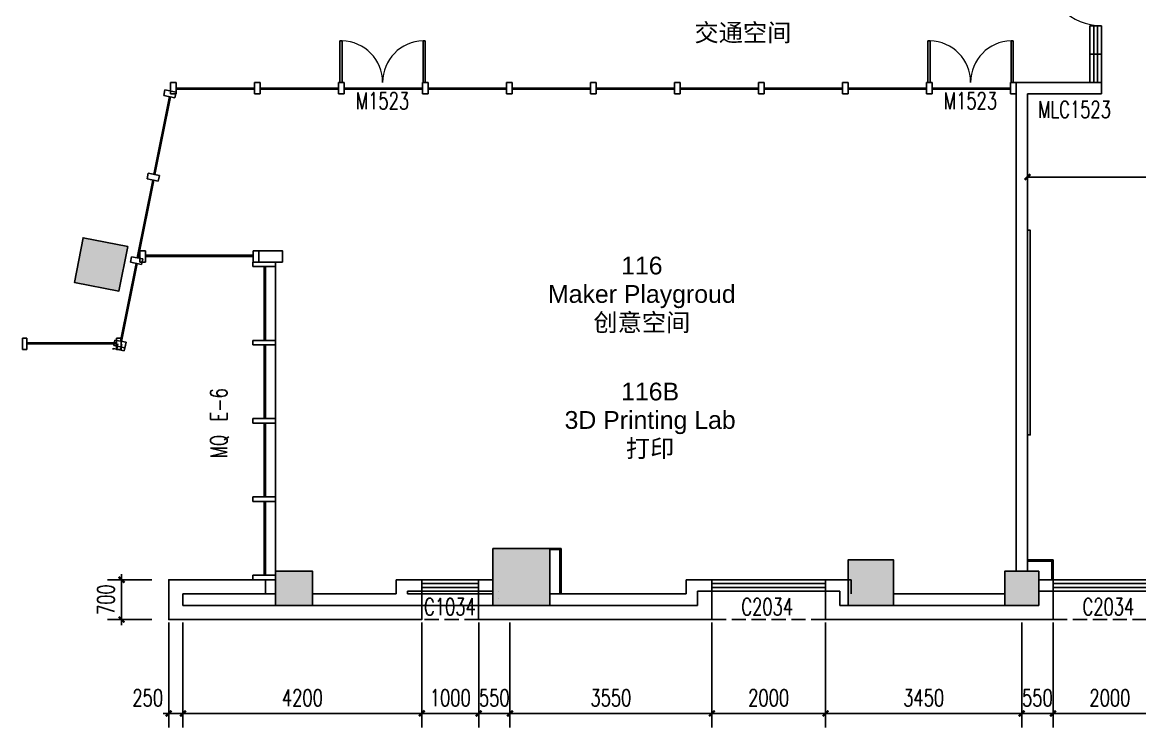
# Model space of a CAD drawing. Header units: inches. Extents: x -97096 to 280004, y -37912 to 97116.
# Drawn here: x 220846 to 240494, y -25445 to -13034 of the extents above; entities that cross this region are included whole.
import ezdxf
from ezdxf.enums import TextEntityAlignment as Align

# ---------------------------------------------------------------- set-up
doc = ezdxf.new("R2010")
doc.units = ezdxf.units.IN
doc.header["$LTSCALE"] = 1000
doc.header["$MEASUREMENT"] = 0
doc.linetypes.add('DASH', pattern=[0.35, 0.25, -0.1])
for name, color, linetype in [('3T_BAR', 7, 'Continuous'), ('A-DETL-NOTE', 1, 'Continuous'), ('an-furniture', 253, 'Continuous'), ('COLUMN', 2, 'Continuous'), ('CURTWALL', 4, 'Continuous'), ('PUB_DIM', 3, 'Continuous'), ('PUB_HATCH', 253, 'Continuous'), ('SEE', 5, 'Continuous'), ('SURFACE', 6, 'Continuous'), ('SURFACE-INT', 62, 'Continuous'), ('WALL', 2, 'Continuous'), ('WINDOW', 4, 'Continuous'), ('WINDOW_TEXT', 7, 'Continuous')]:
    doc.layers.add(name, color=color, linetype=linetype)
doc.styles.add('510p-01$0$Arial_2', font='arial.ttf', dxfattribs={"height": 6.392964})
doc.styles.add('_TCH_DIM_T3', font='SIMPLEX', dxfattribs={"width": 0.705882, "bigfont": 'GBCBIG'})
doc.styles.add('_TCH_WINDOW', font='SIMPLEX', dxfattribs={"bigfont": 'GBCBIG'})
doc.dimstyles.new('_TCH_ARCH&&100', dxfattribs={"dimtxt": 297.5, "dimasz": 100, "dimexe": 250, "dimexo": 300, "dimgap": 126.25, "dimtad": 1, "dimdec": 0, "dimzin": 0, "dimdsep": 46, "dimtxsty": '_TCH_DIM_T3', "dimblk": 'ARCHTICK', "dimcen": 0.09, "dimclrt": 7, "dimazin": 2, "dimtfac": 1, "dimtdec": 0, "dimtix": 1, "dimtmove": 2, "dimatfit": 3, "dimfxl": 1, "dimtolj": 1, "dimtzin": 0, "dimarcsym": 0})

# ---------------------------------------------------------------- blocks, each defined once
blk = doc.blocks.new('510p-01$0$material tag')
blk = doc.blocks.new('_ArchTick')
at = {"color": 0, "linetype": 'ByBlock', "const_width": 0.4}
blk.add_lwpolyline([(-0.5, -0.5), (0.5, 0.5)], dxfattribs=at)
blk = doc.blocks.new('*D737')
at = {"layer": 'Defpoints', "color": 0, "transparency": 16777216}
for p in [(222591, -22843), (223421, -22843), (223421, -23543)]:
    blk.add_point(p, dxfattribs=at)
at = {"layer": 'PUB_DIM', "color": 0, "lineweight": -2, "transparency": 16777216}
for p, q in [((222591, -22843), (222591, -22743)), ((223121, -22843), (222341, -22843)), ((222591, -23543), (222591, -22843)), ((223121, -23543), (222341, -23543)), ((222591, -23543), (222591, -23643))]:
    blk.add_line(p, q, dxfattribs=at)
at = {"layer": 'PUB_DIM', "color": 0, "lineweight": -2, "transparency": 16777216, "xscale": 100, "yscale": 100, "zscale": 100}
for p, rotation in [((222591, -22843), 270), ((222591, -23543), 90)]:
    blk.add_blockref('_ArchTick', p, dxfattribs=dict(at, rotation=rotation))
at = {"layer": 'PUB_DIM', "color": 7, "transparency": 16777216, "insert": (222316, -23193), "char_height": 297.5, "attachment_point": 5, "rotation": 90, "style": '_TCH_DIM_T3'}
blk.add_mtext('\\A1;700', dxfattribs=at)
blk = doc.blocks.new('*D757')
at = {"layer": 'Defpoints', "color": 0, "transparency": 16777216}
for p in [(252521, -15764), (238521, -16537), (252521, -16545)]:
    blk.add_point(p, dxfattribs=at)
at = {"layer": 'PUB_DIM', "color": 0, "lineweight": -2, "transparency": 16777216}
for p, q in [((238521, -16237), (238521, -15507)), ((252521, -16245), (252521, -15514)), ((238521, -15757), (252521, -15764))]:
    blk.add_line(p, q, dxfattribs=at)
at = {"layer": 'PUB_DIM', "color": 0, "lineweight": -2, "transparency": 16777216, "xscale": 100, "yscale": 100, "zscale": 100}
for p, rotation in [((238521, -15757), 179.96907580193), ((252521, -15764), 359.96907580193)]:
    blk.add_blockref('_ArchTick', p, dxfattribs=dict(at, rotation=rotation))
at = {"layer": 'PUB_DIM', "color": 7, "transparency": 16777216, "insert": (245521, -15486), "char_height": 297.5, "attachment_point": 5, "rotation": 359.9691, "style": '_TCH_DIM_T3'}
blk.add_mtext('\\A1;14000', dxfattribs=at)
blk = doc.blocks.new('*D816')
at = {"layer": 'Defpoints', "color": 0, "transparency": 16777216}
for p in [(238971, -23293), (240971, -23293), (240971, -25195)]:
    blk.add_point(p, dxfattribs=at)
at = {"layer": 'PUB_DIM', "color": 0, "lineweight": -2, "transparency": 16777216}
for p, q in [((238971, -23593), (238971, -25445)), ((240971, -23593), (240971, -25445)), ((238971, -25195), (240971, -25195))]:
    blk.add_line(p, q, dxfattribs=at)
at = {"layer": 'PUB_DIM', "color": 0, "lineweight": -2, "transparency": 16777216, "xscale": 100, "yscale": 100, "zscale": 100, "rotation": 180}
blk.add_blockref('_ArchTick', (238971, -25195), dxfattribs=at)
at = {"layer": 'PUB_DIM', "color": 0, "lineweight": -2, "transparency": 16777216, "xscale": 100, "yscale": 100, "zscale": 100}
blk.add_blockref('_ArchTick', (240971, -25195), dxfattribs=at)
at = {"layer": 'PUB_DIM', "color": 7, "transparency": 16777216, "insert": (239971, -24920), "char_height": 297.5, "attachment_point": 5, "style": '_TCH_DIM_T3'}
blk.add_mtext('\\A1;2000', dxfattribs=at)
blk = doc.blocks.new('*D817')
at = {"layer": 'Defpoints', "color": 0, "transparency": 16777216}
for p in [(238421, -23293), (238971, -23293), (238971, -25195)]:
    blk.add_point(p, dxfattribs=at)
at = {"layer": 'PUB_DIM', "color": 0, "lineweight": -2, "transparency": 16777216}
for p, q in [((238421, -23593), (238421, -25445)), ((238971, -23593), (238971, -25445)), ((238421, -25195), (238321, -25195)), ((238421, -25195), (238971, -25195)), ((238971, -25195), (239071, -25195))]:
    blk.add_line(p, q, dxfattribs=at)
at = {"layer": 'PUB_DIM', "color": 0, "lineweight": -2, "transparency": 16777216, "xscale": 100, "yscale": 100, "zscale": 100}
blk.add_blockref('_ArchTick', (238421, -25195), dxfattribs=at)
at = {"layer": 'PUB_DIM', "color": 0, "lineweight": -2, "transparency": 16777216, "xscale": 100, "yscale": 100, "zscale": 100, "rotation": 180}
blk.add_blockref('_ArchTick', (238971, -25195), dxfattribs=at)
at = {"layer": 'PUB_DIM', "color": 7, "transparency": 16777216, "insert": (238696, -24920), "char_height": 297.5, "attachment_point": 5, "style": '_TCH_DIM_T3'}
blk.add_mtext('\\A1;550', dxfattribs=at)
blk = doc.blocks.new('*D818')
at = {"layer": 'Defpoints', "color": 0, "transparency": 16777216}
for p in [(234971, -23293), (238421, -23293), (238421, -25195)]:
    blk.add_point(p, dxfattribs=at)
at = {"layer": 'PUB_DIM', "color": 0, "lineweight": -2, "transparency": 16777216}
for p, q in [((234971, -23593), (234971, -25445)), ((238421, -23593), (238421, -25445)), ((234971, -25195), (238421, -25195))]:
    blk.add_line(p, q, dxfattribs=at)
at = {"layer": 'PUB_DIM', "color": 0, "lineweight": -2, "transparency": 16777216, "xscale": 100, "yscale": 100, "zscale": 100, "rotation": 180}
blk.add_blockref('_ArchTick', (234971, -25195), dxfattribs=at)
at = {"layer": 'PUB_DIM', "color": 0, "lineweight": -2, "transparency": 16777216, "xscale": 100, "yscale": 100, "zscale": 100}
blk.add_blockref('_ArchTick', (238421, -25195), dxfattribs=at)
at = {"layer": 'PUB_DIM', "color": 7, "transparency": 16777216, "insert": (236696, -24920), "char_height": 297.5, "attachment_point": 5, "style": '_TCH_DIM_T3'}
blk.add_mtext('\\A1;3450', dxfattribs=at)
blk = doc.blocks.new('*D819')
at = {"layer": 'Defpoints', "color": 0, "transparency": 16777216}
for p in [(232971, -23293), (234971, -23293), (234971, -25195)]:
    blk.add_point(p, dxfattribs=at)
at = {"layer": 'PUB_DIM', "color": 0, "lineweight": -2, "transparency": 16777216}
for p, q in [((232971, -23593), (232971, -25445)), ((234971, -23593), (234971, -25445)), ((232971, -25195), (234971, -25195))]:
    blk.add_line(p, q, dxfattribs=at)
at = {"layer": 'PUB_DIM', "color": 0, "lineweight": -2, "transparency": 16777216, "xscale": 100, "yscale": 100, "zscale": 100, "rotation": 180}
blk.add_blockref('_ArchTick', (232971, -25195), dxfattribs=at)
at = {"layer": 'PUB_DIM', "color": 0, "lineweight": -2, "transparency": 16777216, "xscale": 100, "yscale": 100, "zscale": 100}
blk.add_blockref('_ArchTick', (234971, -25195), dxfattribs=at)
at = {"layer": 'PUB_DIM', "color": 7, "transparency": 16777216, "insert": (233971, -24920), "char_height": 297.5, "attachment_point": 5, "style": '_TCH_DIM_T3'}
blk.add_mtext('\\A1;2000', dxfattribs=at)
blk = doc.blocks.new('*D820')
at = {"layer": 'Defpoints', "color": 0, "transparency": 16777216}
for p in [(229421, -23293), (232971, -23293), (232971, -25195)]:
    blk.add_point(p, dxfattribs=at)
at = {"layer": 'PUB_DIM', "color": 0, "lineweight": -2, "transparency": 16777216}
for p, q in [((229421, -23593), (229421, -25445)), ((232971, -23593), (232971, -25445)), ((229421, -25195), (232971, -25195))]:
    blk.add_line(p, q, dxfattribs=at)
at = {"layer": 'PUB_DIM', "color": 0, "lineweight": -2, "transparency": 16777216, "xscale": 100, "yscale": 100, "zscale": 100, "rotation": 180}
blk.add_blockref('_ArchTick', (229421, -25195), dxfattribs=at)
at = {"layer": 'PUB_DIM', "color": 0, "lineweight": -2, "transparency": 16777216, "xscale": 100, "yscale": 100, "zscale": 100}
blk.add_blockref('_ArchTick', (232971, -25195), dxfattribs=at)
at = {"layer": 'PUB_DIM', "color": 7, "transparency": 16777216, "insert": (231196, -24920), "char_height": 297.5, "attachment_point": 5, "style": '_TCH_DIM_T3'}
blk.add_mtext('\\A1;3550', dxfattribs=at)
blk = doc.blocks.new('*D821')
at = {"layer": 'Defpoints', "color": 0, "transparency": 16777216}
for p in [(228871, -23293), (229421, -23293), (229421, -25195)]:
    blk.add_point(p, dxfattribs=at)
at = {"layer": 'PUB_DIM', "color": 0, "lineweight": -2, "transparency": 16777216}
for p, q in [((228871, -23593), (228871, -25445)), ((229421, -23593), (229421, -25445)), ((228871, -25195), (228771, -25195)), ((228871, -25195), (229421, -25195)), ((229421, -25195), (229521, -25195))]:
    blk.add_line(p, q, dxfattribs=at)
at = {"layer": 'PUB_DIM', "color": 0, "lineweight": -2, "transparency": 16777216, "xscale": 100, "yscale": 100, "zscale": 100}
blk.add_blockref('_ArchTick', (228871, -25195), dxfattribs=at)
at = {"layer": 'PUB_DIM', "color": 0, "lineweight": -2, "transparency": 16777216, "xscale": 100, "yscale": 100, "zscale": 100, "rotation": 180}
blk.add_blockref('_ArchTick', (229421, -25195), dxfattribs=at)
at = {"layer": 'PUB_DIM', "color": 7, "transparency": 16777216, "insert": (229146, -24920), "char_height": 297.5, "attachment_point": 5, "style": '_TCH_DIM_T3'}
blk.add_mtext('\\A1;550', dxfattribs=at)
blk = doc.blocks.new('*D822')
at = {"layer": 'Defpoints', "color": 0, "transparency": 16777216}
for p in [(227871, -23293), (228871, -23293), (228871, -25195)]:
    blk.add_point(p, dxfattribs=at)
at = {"layer": 'PUB_DIM', "color": 0, "lineweight": -2, "transparency": 16777216}
for p, q in [((227871, -23593), (227871, -25445)), ((228871, -23593), (228871, -25445)), ((227871, -25195), (228871, -25195))]:
    blk.add_line(p, q, dxfattribs=at)
at = {"layer": 'PUB_DIM', "color": 0, "lineweight": -2, "transparency": 16777216, "xscale": 100, "yscale": 100, "zscale": 100, "rotation": 180}
blk.add_blockref('_ArchTick', (227871, -25195), dxfattribs=at)
at = {"layer": 'PUB_DIM', "color": 0, "lineweight": -2, "transparency": 16777216, "xscale": 100, "yscale": 100, "zscale": 100}
blk.add_blockref('_ArchTick', (228871, -25195), dxfattribs=at)
at = {"layer": 'PUB_DIM', "color": 7, "transparency": 16777216, "insert": (228371, -24920), "char_height": 297.5, "attachment_point": 5, "style": '_TCH_DIM_T3'}
blk.add_mtext('\\A1;1000', dxfattribs=at)
blk = doc.blocks.new('*D823')
at = {"layer": 'Defpoints', "color": 0, "transparency": 16777216}
for p in [(223671, -23293), (227871, -23293), (227871, -25195)]:
    blk.add_point(p, dxfattribs=at)
at = {"layer": 'PUB_DIM', "color": 0, "lineweight": -2, "transparency": 16777216}
for p, q in [((223671, -23593), (223671, -25445)), ((227871, -23593), (227871, -25445)), ((223671, -25195), (227871, -25195))]:
    blk.add_line(p, q, dxfattribs=at)
at = {"layer": 'PUB_DIM', "color": 0, "lineweight": -2, "transparency": 16777216, "xscale": 100, "yscale": 100, "zscale": 100, "rotation": 180}
blk.add_blockref('_ArchTick', (223671, -25195), dxfattribs=at)
at = {"layer": 'PUB_DIM', "color": 0, "lineweight": -2, "transparency": 16777216, "xscale": 100, "yscale": 100, "zscale": 100}
blk.add_blockref('_ArchTick', (227871, -25195), dxfattribs=at)
at = {"layer": 'PUB_DIM', "color": 7, "transparency": 16777216, "insert": (225771, -24920), "char_height": 297.5, "attachment_point": 5, "style": '_TCH_DIM_T3'}
blk.add_mtext('\\A1;4200', dxfattribs=at)
blk = doc.blocks.new('*D824')
at = {"layer": 'Defpoints', "color": 0, "transparency": 16777216}
for p in [(223421, -23293), (223671, -23293), (223671, -25195)]:
    blk.add_point(p, dxfattribs=at)
at = {"layer": 'PUB_DIM', "color": 0, "lineweight": -2, "transparency": 16777216}
for p, q in [((223421, -23593), (223421, -25445)), ((223671, -23593), (223671, -25445)), ((223421, -25195), (223321, -25195)), ((223421, -25195), (223671, -25195)), ((223671, -25195), (223771, -25195))]:
    blk.add_line(p, q, dxfattribs=at)
at = {"layer": 'PUB_DIM', "color": 0, "lineweight": -2, "transparency": 16777216, "xscale": 100, "yscale": 100, "zscale": 100}
blk.add_blockref('_ArchTick', (223421, -25195), dxfattribs=at)
at = {"layer": 'PUB_DIM', "color": 0, "lineweight": -2, "transparency": 16777216, "xscale": 100, "yscale": 100, "zscale": 100, "rotation": 180}
blk.add_blockref('_ArchTick', (223671, -25195), dxfattribs=at)
at = {"layer": 'PUB_DIM', "color": 7, "transparency": 16777216, "insert": (223051, -24920), "char_height": 297.5, "attachment_point": 5, "style": '_TCH_DIM_T3'}
blk.add_mtext('\\A1;250', dxfattribs=at)
blk = doc.blocks.new('_FZH')
blk.add_lwpolyline([(-0.5, -0.5), (0.5, -0.5), (0.5, 0.5), (-0.5, 0.5)], close=True)
at = {"layer": 'PUB_HATCH'}
blk.add_solid([(-0.5, -0.5), (0.5, -0.5), (-0.5, 0.5), (0.5, 0.5)], dxfattribs=at)
blk = doc.blocks.new('$DorLib2D$00000001')
for p, q in [((0.45, 0.975), (0.5, 0.975)), ((0.45, 0), (0.45, 0.975)), ((0.5, 0), (0.5, 0.975)), ((0.5, 0), (0.45, 0))]:
    blk.add_line(p, q)
at = {"lineweight": 13}
blk.add_arc((0.475, 0), 0.975, 91.4693, 180, dxfattribs=at)
blk = doc.blocks.new('$TCHSYS$WIN2D')
for p, q in [((-0.5, 0.5), (0.5, 0.5)), ((-0.5, 0.5), (-0.5, -0.5)), ((0.5, 0.5), (0.5, -0.5)), ((0.5, 0.1667), (-0.5, 0.1667)), ((0.5, -0.1667), (-0.5, -0.1667)), ((-0.5, -0.5), (0.5, -0.5))]:
    blk.add_line(p, q)
blk = doc.blocks.new('$DorLib2D$00000002')
for p, q in [((-0.5, 0), (-0.5, 0.4875)), ((-0.475, 0.4875), (-0.5, 0.4875)), ((-0.475, 0), (-0.475, 0.4875)), ((0.475, 0), (0.475, 0.4875)), ((0.475, 0.4875), (0.5, 0.4875)), ((0.5, 0), (0.5, 0.4875)), ((-0.5, 0), (-0.475, 0)), ((0.5, 0), (0.475, 0))]:
    blk.add_line(p, q)
at = {"lineweight": 13}
for centre, start, end in [((-0.4875, 0), 0, 88.53072), ((0.4875, 0), 91.46928, 180)]:
    blk.add_arc(centre, 0.4875, start, end, dxfattribs=at)

msp = doc.modelspace()

# ---------------------------------------------------------------- linework, layer by layer
at = {"layer": '3T_BAR'}
for p, q in [((223551.3, -14092.9), (223451.3, -14092.9)), ((223451.3, -14092.9), (223451.3, -14292.9)), ((223551.3, -14292.9), (223551.3, -14092.9)), ((225028.3, -14092.9), (224928.3, -14092.9)), ((224928.3, -14092.9), (224928.3, -14292.9)), ((225028.3, -14292.9), (225028.3, -14092.9)), ((226505.2, -14092.9), (226405.2, -14092.9)), ((226405.2, -14092.9), (226405.2, -14292.9)), ((226505.2, -14292.9), (226505.2, -14092.9)), ((227982.1, -14092.9), (227882.1, -14092.9)), ((227882.1, -14092.9), (227882.1, -14292.9)), ((227982.1, -14292.9), (227982.1, -14092.9)), ((229459.1, -14092.9), (229359.1, -14092.9)), ((229359.1, -14092.9), (229359.1, -14292.9)), ((229459.1, -14292.9), (229459.1, -14092.9)), ((230936, -14092.9), (230836, -14092.9)), ((230836, -14092.9), (230836, -14292.9)), ((230936, -14292.9), (230936, -14092.9)), ((232413, -14092.9), (232313, -14092.9)), ((232313, -14092.9), (232313, -14292.9)), ((232413, -14292.9), (232413, -14092.9)), ((233889.9, -14092.9), (233789.9, -14092.9)), ((233789.9, -14092.9), (233789.9, -14292.9)), ((233889.9, -14292.9), (233889.9, -14092.9)), ((235366.9, -14092.9), (235266.9, -14092.9)), ((235266.9, -14092.9), (235266.9, -14292.9)), ((235366.9, -14292.9), (235366.9, -14092.9)), ((236843.8, -14092.9), (236743.8, -14092.9)), ((236743.8, -14092.9), (236743.8, -14292.9)), ((236843.8, -14292.9), (236843.8, -14092.9)), ((238320.7, -14092.9), (238220.7, -14092.9)), ((238220.7, -14092.9), (238220.7, -14292.9)), ((238320.7, -14292.9), (238320.7, -14092.9)), ((223353.3, -14224.3), (223333.6, -14322.3)), ((223333.6, -14322.3), (223529.8, -14361.5)), ((223549.4, -14263.5), (223353.3, -14224.3)), ((223451.3, -14292.9), (223551.3, -14292.9)), ((223529.8, -14361.5), (223549.4, -14263.5)), ((224928.3, -14292.9), (225028.3, -14292.9)), ((226405.2, -14292.9), (226505.2, -14292.9)), ((227882.1, -14292.9), (227982.1, -14292.9)), ((229359.1, -14292.9), (229459.1, -14292.9)), ((230836, -14292.9), (230936, -14292.9)), ((232313, -14292.9), (232413, -14292.9)), ((233789.9, -14292.9), (233889.9, -14292.9)), ((235266.9, -14292.9), (235366.9, -14292.9)), ((236743.8, -14292.9), (236843.8, -14292.9)), ((238220.7, -14292.9), (238320.7, -14292.9)), ((223059.9, -15690.9), (223040.3, -15789)), ((223256, -15730.1), (223059.9, -15690.9)), ((223040.3, -15789), (223236.4, -15828.2)), ((223236.4, -15828.2), (223256, -15730.1)), ((223011.9, -17052.9), (222911.9, -17052.9)), ((222911.9, -17052.9), (222911.9, -17252.9)), ((223011.9, -17252.9), (223011.9, -17052.9)), ((225005.7, -17052.9), (224905.7, -17052.9)), ((224905.7, -17052.9), (224905.7, -17252.9)), ((225005.7, -17252.9), (225005.7, -17052.9)), ((222766.6, -17157.6), (222747, -17255.6)), ((222747, -17255.6), (222943.1, -17294.9)), ((222962.7, -17196.8), (222766.6, -17157.6)), ((222911.9, -17252.9), (223011.9, -17252.9)), ((222943.1, -17294.9), (222962.7, -17196.8)), ((225300.7, -17252.9), (224900.7, -17252.9)), ((224900.7, -17252.9), (224900.7, -17332.9)), ((224905.7, -17252.9), (225005.7, -17252.9)), ((225300.7, -17332.9), (225300.7, -17252.9)), ((224900.7, -17332.9), (225300.7, -17332.9)), ((220926.3, -18592.9), (220846.3, -18592.9)), ((220846.3, -18592.9), (220846.3, -18792.9)), ((220926.3, -18792.9), (220926.3, -18592.9)), ((222473.3, -18624.3), (222453.6, -18722.3)), ((222669.4, -18663.5), (222473.3, -18624.3)), ((222581.5, -18592.9), (222501.5, -18592.9)), ((222501.5, -18592.9), (222501.5, -18792.9)), ((222581.5, -18792.9), (222581.5, -18592.9)), ((222649.8, -18761.5), (222669.4, -18663.5)), ((225300.7, -18630.4), (224900.7, -18630.4)), ((224900.7, -18630.4), (224900.7, -18710.4)), ((225300.7, -18710.4), (225300.7, -18630.4)), ((220846.3, -18792.9), (220926.3, -18792.9)), ((222453.6, -18722.3), (222649.8, -18761.5)), ((222501.5, -18792.9), (222581.5, -18792.9)), ((224900.7, -18710.4), (225300.7, -18710.4)), ((225300.7, -20007.9), (224900.7, -20007.9)), ((224900.7, -20007.9), (224900.7, -20087.9)), ((225300.7, -20087.9), (225300.7, -20007.9)), ((224900.7, -20087.9), (225300.7, -20087.9)), ((225300.7, -21385.4), (224900.7, -21385.4)), ((224900.7, -21385.4), (224900.7, -21465.4)), ((225300.7, -21465.4), (225300.7, -21385.4)), ((224900.7, -21465.4), (225300.7, -21465.4)), ((225300.7, -22762.9), (224900.7, -22762.9)), ((224900.7, -22762.9), (224900.7, -22842.9)), ((225300.7, -22842.9), (225300.7, -22762.9)), ((224900.7, -22842.9), (225300.7, -22842.9))]:
    msp.add_line(p, q, dxfattribs=at)
at = {"layer": 'an-furniture'}
msp.add_lwpolyline([(238520.7, -16692.9), (238520.7, -20292.9), (238570.7, -20292.9), (238570.7, -16692.9)], close=True, dxfattribs=at)
at = {"layer": 'CURTWALL'}
for p, q in [((223158, -15710.5), (223431.7, -14341.9)), ((224928.3, -14192.9), (223551.3, -14192.9)), ((224928.3, -14212.9), (223551.3, -14212.9)), ((226405.2, -14192.9), (225028.3, -14192.9)), ((226405.2, -14212.9), (225028.3, -14212.9)), ((227882.1, -14192.9), (226505.2, -14192.9)), ((227882.1, -14212.9), (226505.2, -14212.9)), ((229359.1, -14192.9), (227982.1, -14192.9)), ((229359.1, -14212.9), (227982.1, -14212.9)), ((230836, -14192.9), (229459.1, -14192.9)), ((230836, -14212.9), (229459.1, -14212.9)), ((232313, -14192.9), (230936, -14192.9)), ((232313, -14212.9), (230936, -14212.9)), ((233789.9, -14192.9), (232413, -14192.9)), ((233789.9, -14212.9), (232413, -14212.9)), ((235266.9, -14192.9), (233889.9, -14192.9)), ((235266.9, -14212.9), (233889.9, -14212.9)), ((236743.8, -14192.9), (235366.9, -14192.9)), ((236743.8, -14212.9), (235366.9, -14212.9)), ((238220.7, -14192.9), (236843.8, -14192.9)), ((238220.7, -14212.9), (236843.8, -14212.9)), ((223177.6, -15714.5), (223451.3, -14345.8)), ((222864.7, -17177.2), (223138.4, -15808.6)), ((222884.3, -17181.1), (223158, -15812.5)), ((222571.3, -18643.9), (222845, -17275.3)), ((222590.9, -18647.8), (222864.7, -17279.2)), ((224905.7, -17132.9), (223011.9, -17132.9)), ((224905.7, -17152.9), (223011.9, -17152.9)), ((225100.7, -18630.4), (225100.7, -17332.9)), ((225120.7, -18630.4), (225120.7, -17332.9)), ((220926.3, -18672.9), (222501.5, -18672.9)), ((220926.3, -18692.9), (222501.5, -18692.9)), ((222443.5, -18773.3), (222439.5, -18792.9)), ((222443.5, -18773.3), (222639.6, -18812.5)), ((222508.8, -18786.4), (222528.1, -18690.2)), ((222574.2, -18799.4), (222593.4, -18703.3)), ((222639.6, -18812.5), (222658.8, -18716.4)), ((225100.7, -20007.9), (225100.7, -18710.4)), ((225120.7, -20007.9), (225120.7, -18710.4)), ((225100.7, -21385.4), (225100.7, -20087.9)), ((225120.7, -21385.4), (225120.7, -20087.9)), ((225100.7, -22762.9), (225100.7, -21465.4)), ((225120.7, -22762.9), (225120.7, -21465.4))]:
    msp.add_line(p, q, dxfattribs=at)
at = {"layer": 'SEE', "linetype": 'DASH'}
for p, q in [((228870.7, -23542.9), (227870.7, -23542.9)), ((234970.7, -23542.9), (232970.7, -23542.9)), ((240970.7, -23542.9), (238970.7, -23542.9))]:
    msp.add_line(p, q, dxfattribs=at)
at = {"layer": 'SURFACE'}
msp.add_lwpolyline([(225005.7, -17052.9), (225420.7, -17052.9), (225420.7, -17252.9), (225005.7, -17252.9)], close=True, dxfattribs=at)
for points in [[(225300.8, -17252.9), (225300.7, -22842.9)], [(225120.7, -23092.9), (225120.7, -22842.9), (223420.7, -22842.9), (223420.7, -23542.9), (227870.7, -23542.9), (227870.7, -23042.9)], [(228870.7, -23042.9), (228870.7, -23542.9), (232970.7, -23542.9), (232970.7, -23042.9)], [(234970.7, -23042.9), (234970.7, -23542.9), (238970.7, -23542.9), (238970.7, -23042.9)]]:
    msp.add_lwpolyline(points, dxfattribs=at)
at = {"layer": 'SURFACE-INT'}
for points in [[(230120.7, -22292.9), (230320.7, -22292.9), (230320.7, -23092.9)], [(230120.7, -22312.9), (230300.7, -22312.9), (230300.7, -23092.9)], [(238970.7, -22842.9), (238970.7, -22492.9), (238520.7, -22492.9)], [(238950.7, -22842.9), (238950.7, -22512.9), (238520.7, -22512.9)]]:
    msp.add_lwpolyline(points, dxfattribs=at)
at = {"layer": 'WALL'}
for p, q in [((238320.7, -22692.9), (238320.7, -14092.9)), ((239820.7, -14092.9), (238320.7, -14092.9)), ((239820.7, -14092.9), (239820.7, -14292.9)), ((238520.7, -22692.9), (238520.7, -14292.9)), ((238520.7, -14292.9), (239820.7, -14292.9)), ((227420.8, -22842.9), (227420.8, -23092.9)), ((227870.7, -22842.9), (227420.8, -22842.9)), ((227870.7, -23042.9), (227870.7, -22842.9)), ((229120.7, -22842.9), (228870.7, -22842.9)), ((228870.7, -22842.9), (228870.7, -23042.9)), ((232970.7, -22842.9), (232520.8, -22842.9)), ((232520.8, -22842.9), (232520.8, -23092.9)), ((232970.7, -23042.9), (232970.7, -22842.9)), ((235420.8, -22842.9), (234970.7, -22842.9)), ((234970.7, -22842.9), (234970.7, -23042.9)), ((235420.8, -22842.9), (235420.8, -23092.9)), ((238970.7, -22842.9), (238720.7, -22842.9)), ((238970.7, -23042.9), (238970.7, -22842.9)), ((225300.7, -23092.9), (223670.7, -23092.9)), ((223670.7, -23292.9), (223670.7, -23092.9)), ((227420.8, -23092.9), (225950.7, -23092.9)), ((227620.8, -23042.9), (227620.8, -23092.9)), ((227620.8, -23042.9), (227870.7, -23042.9)), ((229120.7, -23092.9), (227620.8, -23092.9)), ((228870.7, -23042.9), (229120.7, -23042.9)), ((229220.8, -23042.9), (229220.8, -23042.9)), ((229220.8, -23167.9), (229220.8, -23167.9)), ((232520.8, -23092.9), (230120.7, -23092.9)), ((232720.8, -23042.9), (232970.7, -23042.9)), ((232720.8, -23042.9), (232720.8, -23292.9)), ((234970.7, -23042.9), (235220.8, -23042.9)), ((235220.8, -23042.9), (235220.8, -23292.9)), ((238120.7, -23092.9), (236165.8, -23092.9)), ((238720.7, -23042.9), (238970.7, -23042.9)), ((225300.7, -23292.9), (223670.7, -23292.9)), ((227520.8, -23292.9), (225950.7, -23292.9)), ((229120.7, -23292.9), (227520.8, -23292.9)), ((229220.8, -23292.9), (229220.8, -23292.9)), ((232720.8, -23292.9), (230120.7, -23292.9)), ((235365.8, -23292.9), (235220.8, -23292.9)), ((238120.7, -23292.9), (236165.8, -23292.9))]:
    msp.add_line(p, q, dxfattribs=at)

# ---------------------------------------------------------------- block references
at = {"layer": 'A-DETL-NOTE'}
ref = msp.add_blockref('510p-01$0$material tag', (53138.5, -88047.3), dxfattribs=dict(at, xscale=3.125, yscale=3.125, zscale=3.125))
ref.add_attrib('ROOM_TAG', '113', dxfattribs={"layer": '0', "height": 312.5, "style": '510p-01$0$Arial_2'}).set_placement((233518.2, -12215.1), align=Align.MIDDLE_CENTER)
ref.add_attrib('NAME_ENG', 'Circulation', dxfattribs={"layer": '0', "height": 312.5, "style": '510p-01$0$Arial_2'}).set_placement((233518.2, -12715.1), align=Align.MIDDLE_CENTER)
ref.add_attrib('NAME_CN', '交通空间', dxfattribs={"layer": '0', "height": 312.5, "style": '510p-01$0$Arial_2'}).set_placement((233518.2, -13215.1), align=Align.MIDDLE_CENTER)
ref = msp.add_blockref('510p-01$0$material tag', (51360.5, -93146.1), dxfattribs=dict(at, xscale=3.125, yscale=3.125, zscale=3.125))
ref.add_attrib('ROOM_TAG', '116', dxfattribs={"layer": '0', "height": 312.5, "style": '510p-01$0$Arial_2'}).set_placement((231740.1, -17313.9), align=Align.MIDDLE_CENTER)
ref.add_attrib('NAME_ENG', 'Maker Playgroud', dxfattribs={"layer": '0', "height": 312.5, "style": '510p-01$0$Arial_2'}).set_placement((231740.1, -17813.9), align=Align.MIDDLE_CENTER)
ref.add_attrib('NAME_CN', '创意空间', dxfattribs={"layer": '0', "height": 312.5, "style": '510p-01$0$Arial_2'}).set_placement((231740.1, -18313.9), align=Align.MIDDLE_CENTER)
ref = msp.add_blockref('510p-01$0$material tag', (51505.9, -95363.1), dxfattribs=dict(at, xscale=3.125, yscale=3.125, zscale=3.125))
ref.add_attrib('ROOM_TAG', '116B', dxfattribs={"layer": '0', "height": 312.5, "style": '510p-01$0$Arial_2'}).set_placement((231885.6, -19530.9), align=Align.MIDDLE_CENTER)
ref.add_attrib('NAME_ENG', '3D Printing Lab', dxfattribs={"layer": '0', "height": 312.5, "style": '510p-01$0$Arial_2'}).set_placement((231885.6, -20030.9), align=Align.MIDDLE_CENTER)
ref.add_attrib('NAME_CN', '打印', dxfattribs={"layer": '0', "height": 312.5, "style": '510p-01$0$Arial_2'}).set_placement((231885.6, -20530.9), align=Align.MIDDLE_CENTER)
at = {"layer": 'COLUMN'}
for p, xscale, yscale, zscale, rotation in [((222229.6, -17292.9), 799.9999999999981, 799.9999999999981, 799.9999999999981, 169.0000000000004), ((225625.7, -22992.9), 600, 649.9999999999927, 649.9999999999927, 90)]:
    msp.add_blockref('_FZH', p, dxfattribs=dict(at, xscale=xscale, yscale=yscale, zscale=zscale, rotation=rotation))
for p, xscale, yscale, zscale in [((229620.7, -22792.9), 1000, 1000, 1000), ((235765.8, -22892.9), 800, 800, 800), ((238420.7, -22992.9), 600, 600, 600)]:
    msp.add_blockref('_FZH', p, dxfattribs=dict(at, xscale=xscale, yscale=yscale, zscale=zscale))
at = {"layer": 'WINDOW'}
for name, p, xscale, yscale, zscale, rotation in [('$DorLib2D$00000001', (239820.7, -12592.9), 1000, 1000, 1000, 90), ('$TCHSYS$WIN2D', (239720.7, -13342.9), -500, 200, -500, 270), ('$TCHSYS$WIN2D', (239720.7, -13842.9), -500, 200, -500, 270)]:
    msp.add_blockref(name, p, dxfattribs=dict(at, xscale=xscale, yscale=yscale, zscale=zscale, rotation=rotation))
ref = msp.add_blockref('$DorLib2D$00000002', (227182.1, -14090.1), dxfattribs=dict(at, xscale=-1500, yscale=-1500, zscale=-1500, rotation=180))
ref.add_attrib('A', 'M1523', (226712.1, -14563.8), dxfattribs={"layer": 'WINDOW_TEXT', "height": 297.5, "style": '_TCH_WINDOW', "width": 0.705882})
ref = msp.add_blockref('$DorLib2D$00000002', (237520.7, -14090.1), dxfattribs=dict(at, xscale=-1500, yscale=-1500, zscale=-1500, rotation=180))
ref.add_attrib('A', 'M1523', (237050.7, -14563.8), dxfattribs={"layer": 'WINDOW_TEXT', "height": 297.5, "style": '_TCH_WINDOW', "width": 0.705882})
ref = msp.add_blockref('$TCHSYS$WIN2D', (228370.7, -22942.9), dxfattribs=dict(at, xscale=-1000, yscale=-200, zscale=-1000, rotation=180))
ref.add_attrib('A', 'C1034', (227910.7, -23466.6), dxfattribs={"layer": 'WINDOW_TEXT', "height": 297.5, "style": '_TCH_WINDOW', "width": 0.705882})
ref = msp.add_blockref('$TCHSYS$WIN2D', (233970.7, -22942.9), dxfattribs=dict(at, xscale=2000, yscale=-200, zscale=2000, rotation=180))
ref.add_attrib('A', 'C2034', (233490.7, -23466.6), dxfattribs={"layer": 'WINDOW_TEXT', "height": 297.5, "style": '_TCH_WINDOW', "width": 0.705882})
ref = msp.add_blockref('$TCHSYS$WIN2D', (239970.7, -22942.9), dxfattribs=dict(at, xscale=-2000, yscale=-200, zscale=-2000, rotation=180))
ref.add_attrib('A', 'C2034', (239490.7, -23466.6), dxfattribs={"layer": 'WINDOW_TEXT', "height": 297.5, "style": '_TCH_WINDOW', "width": 0.705882})

# ---------------------------------------------------------------- texts
at = {"layer": 'WINDOW_TEXT', "style": '_TCH_WINDOW', "width": 0.705882}
msp.add_text('MLC1523', height=297.5, dxfattribs=at).set_placement((238710.7, -14716.6))
for s, p in [('E-6', (224450.7, -20056.8)), ('MQ', (224450.7, -20706.8))]:
    msp.add_text(s, height=297.5, rotation=90, dxfattribs=at).set_placement(p)

# ---------------------------------------------------------------- dimensions: what is measured, and where the dimension line sits
at = {"layer": 'PUB_DIM'}
for p1, p2, distance, picture, middle in [((238520.7, -16537.5), (252520.7, -16545), 780.7, '*D757', (245521.3, -15485.5)), ((223420.7, -23542.9), (223420.7, -22842.9), 830.2, '*D737', (222315.5, -23192.9)), ((223670.9, -23292.9), (227870.7, -23292.9), -1902.4, '*D823', (225770.8, -24920.3)), ((227870.7, -23292.9), (228870.7, -23292.9), -1902.4, '*D822', (228370.7, -24920.3)), ((228870.7, -23292.9), (229420.7, -23292.9), -1902.4, '*D821', (229145.7, -24920.3)), ((229420.7, -23292.9), (232970.7, -23292.9), -1902.4, '*D820', (231195.7, -24920.3)), ((232970.7, -23292.9), (234970.7, -23292.9), -1902.4, '*D819', (233970.7, -24920.3)), ((234970.7, -23292.9), (238420.7, -23292.9), -1902.4, '*D818', (236695.7, -24920.3)), ((238420.7, -23292.9), (238970.7, -23292.9), -1902.4, '*D817', (238695.7, -24920.3)), ((238970.7, -23292.9), (240970.8, -23292.9), -1902.4, '*D816', (239970.8, -24920.3))]:
    dim = msp.add_aligned_dim(p1=p1, p2=p2, distance=distance, dimstyle='_TCH_ARCH&&100', dxfattribs=at)
    dim.commit()
    dim.dimension.update_dxf_attribs({"geometry": picture, "text_midpoint": middle})
dim = msp.add_linear_dim(base=(223670.9, -25195.3), p1=(223420.7, -23292.9), p2=(223670.9, -23292.9), angle=0, dimstyle='_TCH_ARCH&&100', dxfattribs=at)
dim.commit()
dim.dimension.update_dxf_attribs({"geometry": '*D824', "text_midpoint": (223050.7, -24920.3), "dimtype": 161})

doc.saveas('drawing.dxf')
